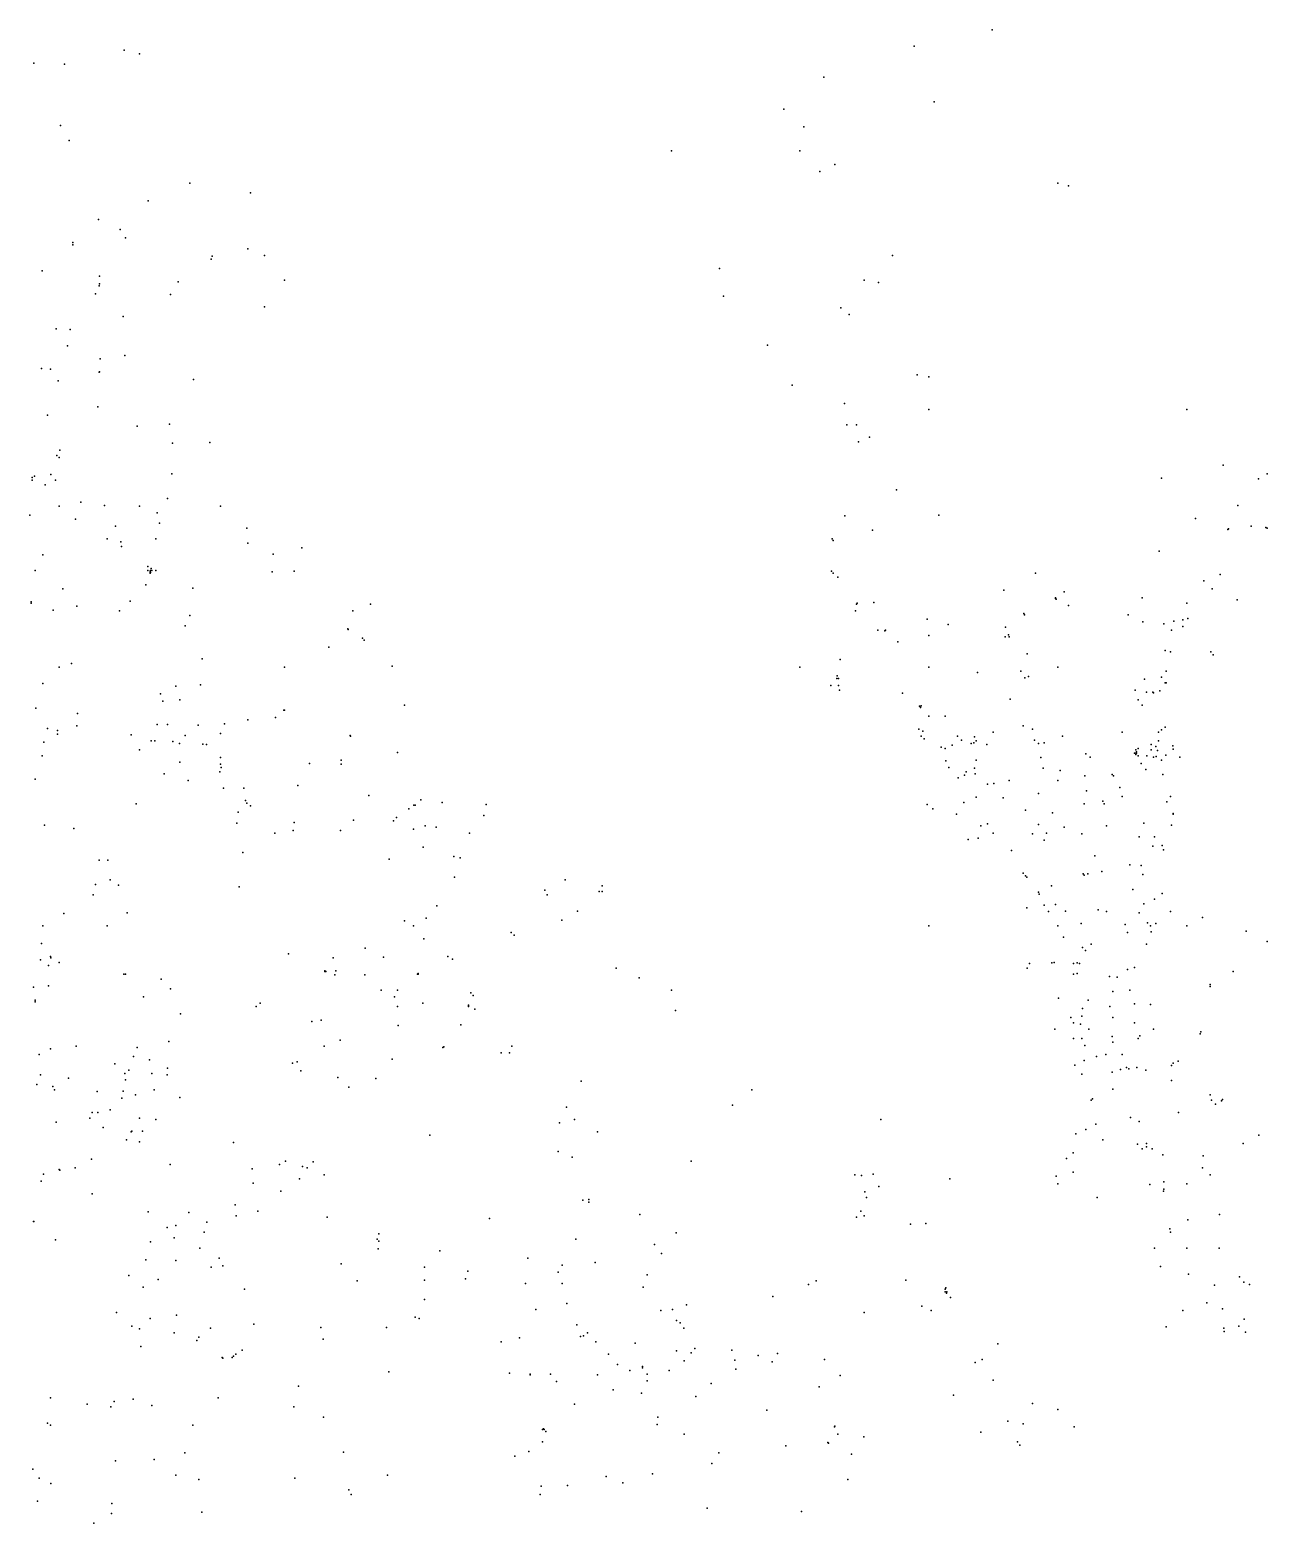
# Model space of a CAD drawing. Header units: metres. Extents: x -539835 to 285658, y -214352 to 691648.
# Drawn here: x -31229 to -10033, y 12040 to 37621 of the extents above; entities that cross this region are included whole.
import ezdxf

# ---------------------------------------------------------------- set-up
doc = ezdxf.new("R2010")
doc.units = ezdxf.units.M
doc.layers.add('PROPERTIES', color=7, linetype='CONTINUOUS')

msp = doc.modelspace()

# ---------------------------------------------------------------- linework, layer by layer
at = {"layer": 'PROPERTIES'}
for p in [(-14744.109, 37621.134), (-29611.523, 37276.042), (-29350.339, 37209.25), (-16080.168, 37342.834), (-31158.538, 37053.402), (-30636.169, 37031.138), (-17627.182, 36808.498), (-15738.619, 36385.482), (-18310.28, 36263.03), (-30706.488, 35984.73), (-17968.731, 35962.466), (-30555.805, 35728.694), (-20239.025, 35550.582), (-18039.05, 35550.582), (-17436.317, 35316.81), (-17697.501, 35194.358), (-28486.421, 34993.982), (-27451.73, 34827.002), (-13619.008, 34993.982), (-13438.188, 34949.454), (-29199.655, 34693.418), (-30053.527, 34370.59), (-29681.842, 34203.61), (-29591.432, 34058.894), (-30495.531, 33980.97), (-30495.531, 33936.442), (-27491.912, 33869.65), (-28124.782, 33691.538), (-28104.691, 33747.198), (-27210.637, 33758.33), (-19415.29, 33535.69), (-16451.853, 33758.33), (-31017.9, 33491.162), (-30033.436, 33402.106), (-30033.436, 33268.522), (-28687.332, 33301.918), (-26869.088, 33335.314), (-16934.039, 33335.314), (-16692.946, 33290.786), (-30103.755, 33101.542), (-30043.482, 33235.126), (-28817.925, 33090.41), (-19344.971, 33057.014), (-27210.637, 32878.902), (-17335.861, 32856.638), (-17195.224, 32745.318), (-30776.807, 32500.414), (-30535.714, 32489.282), (-29631.614, 32711.922), (-30585.941, 32210.982), (-30023.391, 31988.342), (-29601.477, 32044.002), (-18591.555, 32222.114), (-31027.946, 31821.362), (-30877.262, 31810.23), (-30043.482, 31754.57), (-30033.436, 31765.702), (-30746.67, 31609.854), (-28426.148, 31632.118), (-18169.642, 31531.93), (-16029.94, 31710.042), (-15829.029, 31676.646), (-17275.588, 31220.234), (-30927.49, 31019.858), (-30063.573, 31164.574), (-15829.029, 31120.046), (-11408.987, 31120.046), (-29390.521, 30830.614), (-28838.016, 30864.01), (-17235.406, 30852.878), (-17064.631, 30852.878), (-28787.788, 30541.182), (-28144.873, 30552.314), (-17034.495, 30563.446), (-16843.629, 30641.37), (-30766.761, 30329.674), (-30726.579, 30296.278), (-30716.533, 30418.73), (-31188.674, 29951.186), (-31148.492, 29973.45), (-30867.217, 30006.846), (-28797.833, 30017.978), (-11840.946, 29940.054), (-10786.163, 30162.694), (-10032.747, 30017.978), (-31188.674, 29906.658), (-30967.672, 29828.734), (-30786.852, 29906.658), (-16381.534, 29739.678), (-10183.43, 29928.922), (-30726.579, 29461.378), (-30354.894, 29528.17), (-29953.072, 29472.51), (-29350.339, 29461.378), (-28868.152, 29594.962), (-27964.053, 29461.378), (-10535.024, 29472.51), (-31228.857, 29305.53), (-31228.857, 29305.53), (-30445.304, 29238.738), (-29048.972, 29350.058), (-29008.79, 29171.946), (-17265.542, 29294.398), (-15658.254, 29305.53), (-11258.304, 29249.87), (-29762.206, 29116.286), (-27512.003, 29082.89), (-16793.402, 29049.494), (-10705.798, 29060.626), (-10695.753, 29071.758), (-10695.753, 29071.758), (-10303.976, 29116.286), (-10052.838, 29094.022), (-10032.747, 29082.89), (-29902.844, 28904.778), (-29671.796, 28849.118), (-29661.751, 28771.194), (-29069.063, 28904.778), (-27491.912, 28826.854), (-26567.721, 28748.93), (-17486.545, 28904.778), (-17466.453, 28871.382), (-11881.128, 28693.27), (-31007.854, 28626.478), (-29209.701, 28426.102), (-27059.953, 28637.61), (-31138.447, 28359.31), (-29209.701, 28359.31), (-29169.519, 28348.178), (-29169.519, 28325.914), (-29169.519, 28314.782), (-29159.473, 28359.31), (-29159.473, 28325.914), (-29149.428, 28392.706), (-29139.382, 28359.31), (-29069.063, 28359.31), (-27080.044, 28337.046), (-26698.314, 28348.178), (-17496.59, 28348.178), (-17466.453, 28314.782), (-17386.089, 28247.99), (-14000.739, 28314.782), (-11117.666, 28181.198), (-10836.391, 28292.518), (-30666.306, 28047.614), (-29239.838, 28114.406), (-28436.194, 28058.746), (-14543.198, 28025.35), (-13659.19, 27891.766), (-13508.507, 27991.954), (-12172.449, 27891.766), (-10977.028, 28047.614), (-31208.765, 27824.974), (-31208.765, 27802.71), (-30827.035, 27680.258), (-30425.213, 27747.05), (-29691.887, 27669.126), (-29511.068, 27836.106), (-25693.759, 27669.126), (-25392.392, 27780.446), (-17084.723, 27669.126), (-17064.631, 27780.446), (-17054.586, 27802.71), (-16773.31, 27813.842), (-13659.19, 27880.634), (-13649.145, 27869.502), (-13438.188, 27758.182), (-11408.987, 27802.71), (-10545.07, 27858.37), (-28566.786, 27413.09), (-28486.421, 27591.202), (-15859.165, 27524.41), (-15497.526, 27435.354), (-14513.062, 27390.826), (-14201.65, 27624.598), (-14191.604, 27602.334), (-12413.542, 27602.334), (-12162.403, 27479.882), (-11800.763, 27446.486), (-11629.989, 27491.014), (-11479.306, 27513.278), (-11479.306, 27401.958), (-11388.896, 27535.542), (-25784.169, 27357.43), (-25774.123, 27346.298), (-25533.03, 27201.582), (-25502.893, 27168.186), (-16702.992, 27335.166), (-16582.445, 27324.034), (-16572.399, 27335.166), (-16361.443, 27134.79), (-15829.029, 27246.11), (-14523.107, 27223.846), (-14462.834, 27257.242), (-14452.789, 27223.846), (-11670.171, 27335.166), (-26105.626, 27045.734), (-14141.376, 26934.414), (-11780.672, 26990.074), (-11690.262, 26967.81), (-10997.119, 26967.81), (-10956.937, 26912.15), (-30726.579, 26700.642), (-30515.622, 26767.434), (-28275.465, 26845.358), (-26869.088, 26700.642), (-25020.707, 26722.906), (-18039.05, 26700.642), (-17345.907, 26834.226), (-15829.029, 26700.642), (-14995.248, 26611.586), (-14251.878, 26633.85), (-13619.008, 26700.642), (-11760.581, 26633.85), (-31007.854, 26422.342), (-28727.515, 26377.814), (-28305.602, 26400.078), (-17506.636, 26388.946), (-17406.18, 26511.398), (-17396.135, 26555.926), (-17376.043, 26511.398), (-17376.043, 26388.946), (-14181.559, 26522.53), (-14121.285, 26544.794), (-12132.267, 26500.266), (-11840.946, 26533.662), (-11780.672, 26433.474), (-11760.581, 26433.474), (-28988.699, 26244.23), (-28948.517, 26121.778), (-28657.196, 26144.042), (-17355.952, 26311.022), (-16281.079, 26255.362), (-14432.697, 26155.174), (-12292.995, 26311.022), (-12242.768, 26144.042), (-12102.13, 26277.626), (-11991.629, 26277.626), (-11981.583, 26266.494), (-11871.082, 26299.89), (-11871.082, 26299.89), (-31128.401, 25999.326), (-30415.167, 25910.27), (-27019.771, 25843.478), (-26879.133, 25965.93), (-26869.088, 25965.93), (-24809.75, 26054.986), (-15989.758, 26032.722), (-15969.667, 26010.458), (-15959.621, 26043.854), (-15829.029, 25865.742), (-15547.753, 25865.742), (-12172.449, 26054.986), (-30927.49, 25654.234), (-30756.716, 25620.838), (-30425.213, 25698.762), (-29048.972, 25721.026), (-28868.152, 25721.026), (-28868.152, 25721.026), (-28345.784, 25709.894), (-27893.734, 25732.158), (-27491.912, 25798.95), (-15999.803, 25643.102), (-15929.484, 25609.706), (-14724.018, 25587.442), (-14724.018, 25587.442), (-14211.695, 25698.762), (-14050.967, 25643.102), (-12513.997, 25587.442), (-11891.173, 25587.442), (-11840.946, 25631.97), (-11780.672, 25676.498), (-30987.763, 25420.462), (-30756.716, 25554.046), (-29490.976, 25542.914), (-29149.428, 25442.726), (-29089.154, 25442.726), (-28777.742, 25431.594), (-28667.241, 25398.198), (-28566.786, 25531.782), (-28265.419, 25387.066), (-28205.146, 25375.934), (-27964.053, 25565.178), (-25743.986, 25531.782), (-25733.941, 25520.65), (-15959.621, 25520.65), (-15909.393, 25476.122), (-15618.072, 25331.406), (-15427.207, 25364.802), (-15336.797, 25520.65), (-15266.478, 25453.858), (-15105.749, 25398.198), (-15055.521, 25409.33), (-15045.476, 25509.518), (-15015.339, 25442.726), (-14834.519, 25375.934), (-14020.83, 25453.858), (-13950.511, 25398.198), (-13850.056, 25409.33), (-13538.643, 25520.65), (-12021.765, 25375.934), (-11941.401, 25342.538), (-11891.173, 25442.726), (-11650.08, 25353.67), (-31017.9, 25186.69), (-29350.339, 25286.878), (-28657.196, 25075.37), (-27964.053, 25153.294), (-25894.67, 25108.766), (-24930.297, 25242.35), (-15547.753, 25309.142), (-15537.708, 25097.634), (-15015.339, 25108.766), (-13910.329, 25153.294), (-13136.821, 25220.086), (-13066.503, 25164.426), (-12303.041, 25231.218), (-12282.95, 25286.878), (-12282.95, 25231.218), (-12282.95, 25208.954), (-12272.904, 25253.482), (-12272.904, 25231.218), (-12242.768, 25309.142), (-12242.768, 25186.69), (-12092.084, 25186.69), (-12021.765, 25286.878), (-11981.583, 25164.426), (-11931.356, 25175.558), (-11911.264, 25275.746), (-11840.946, 25108.766), (-11770.627, 25197.822), (-11770.627, 25197.822), (-11640.035, 25298.01), (-11529.534, 25164.426), (-28928.426, 24874.994), (-27974.098, 24908.39), (-27974.098, 24908.39), (-27964.053, 25041.974), (-27954.007, 24986.314), (-26437.129, 25053.106), (-25894.67, 25041.974), (-15487.48, 24986.314), (-15216.25, 24852.73), (-15186.114, 24908.39), (-15045.476, 24975.182), (-15035.43, 24874.994), (-13870.147, 24975.182), (-13578.826, 24930.654), (-13156.913, 24841.598), (-12684.772, 24863.862), (-12664.681, 24841.598), (-12192.54, 25053.106), (-12112.175, 24952.918), (-11820.854, 24863.862), (-31138.447, 24785.938), (-28516.558, 24763.674), (-27913.825, 24630.09), (-27562.231, 24630.09), (-26638.04, 24674.618), (-15326.751, 24808.202), (-14824.474, 24696.882), (-14713.973, 24708.014), (-14452.789, 24763.674), (-13619.008, 24763.674), (-13126.776, 24585.562), (-12554.18, 24641.222), (-29410.612, 24362.922), (-27532.094, 24418.582), (-27512.003, 24374.054), (-27451.73, 24329.526), (-25422.529, 24507.638), (-24649.021, 24340.658), (-24628.93, 24340.658), (-24528.475, 24429.714), (-24166.835, 24385.186), (-23413.419, 24351.79), (-15859.165, 24351.79), (-15226.296, 24385.186), (-15015.339, 24474.242), (-14553.244, 24463.11), (-13950.511, 24541.034), (-13166.958, 24362.922), (-12845.501, 24407.45), (-12825.409, 24362.922), (-12513.997, 24485.374), (-11750.536, 24396.318), (-11690.262, 24485.374), (-27662.686, 24218.206), (-25683.713, 24084.622), (-25000.616, 24073.49), (-24950.388, 24129.15), (-24739.431, 24273.866), (-23453.601, 24162.546), (-15758.71, 24273.866), (-15356.888, 24184.81), (-14171.513, 24251.602), (-13709.418, 24207.074), (-11640.035, 24195.942), (-11640.035, 24184.81), (-30977.718, 23995.566), (-30475.44, 23939.906), (-27682.777, 24028.962), (-27029.817, 23861.982), (-26718.405, 23906.51), (-26698.314, 24040.094), (-25904.715, 23906.51), (-24659.067, 23928.774), (-24458.156, 23984.434), (-24267.291, 23962.17), (-23694.694, 23861.982), (-14934.975, 23984.434), (-14824.474, 24017.83), (-14724.018, 23861.982), (-14050.967, 23850.85), (-13950.511, 24006.698), (-13809.873, 23861.982), (-13508.507, 23962.17), (-13207.14, 23850.85), (-12785.227, 23984.434), (-12222.676, 23795.19), (-12142.312, 24028.962), (-11961.492, 23795.19), (-11670.171, 23995.566), (-24488.293, 23617.078), (-15155.977, 23750.662), (-14985.203, 23772.926), (-14412.606, 23561.418), (-13850.056, 23739.53), (-11991.629, 23639.342), (-11830.9, 23650.474), (-11810.809, 23572.55), (-30043.482, 23394.438), (-29892.798, 23394.438), (-27582.322, 23528.022), (-25070.935, 23416.702), (-23965.924, 23461.23), (-23855.423, 23438.966), (-12986.138, 23472.362), (-12383.405, 23316.514), (-12192.54, 23305.382), (-29852.616, 23060.478), (-23955.879, 23105.006), (-22057.27, 23060.478), (-14211.695, 23171.798), (-14171.513, 23127.27), (-14151.422, 23105.006), (-13187.049, 23160.666), (-13166.958, 23138.402), (-13106.685, 23160.666), (-12865.592, 23205.194), (-12162.403, 23149.534), (-30143.937, 22804.442), (-30103.755, 22982.554), (-29711.979, 22971.422), (-27642.595, 22938.026), (-22408.864, 22882.366), (-22368.682, 22804.442), (-21474.628, 22860.102), (-21424.4, 22960.29), (-21424.4, 22860.102), (-13950.511, 22848.97), (-13940.465, 22815.574), (-13729.509, 22960.29), (-12333.178, 22893.498), (-11830.9, 22826.706), (-24257.245, 22615.198), (-21846.313, 22526.142), (-14151.422, 22581.802), (-13850.056, 22626.33), (-13779.737, 22515.01), (-13659.19, 22637.462), (-13488.416, 22526.142), (-12925.865, 22548.406), (-12785.227, 22515.01), (-12142.312, 22648.594), (-11961.492, 22726.518), (-11690.262, 22515.01), (-31007.854, 22270.106), (-30646.215, 22481.614), (-29902.844, 22270.106), (-29561.295, 22492.746), (-24809.75, 22359.162), (-24659.067, 22270.106), (-24438.065, 22403.69), (-22117.543, 22370.294), (-15829.029, 22270.106), (-15829.029, 22270.106), (-13619.008, 22270.106), (-13217.186, 22314.634), (-12463.77, 22292.37), (-12222.676, 22492.746), (-12082.039, 22325.766), (-12031.811, 22270.106), (-11941.401, 22314.634), (-11408.987, 22270.106), (-11137.757, 22414.822), (-24478.247, 22047.466), (-22981.46, 22158.786), (-22931.232, 22114.258), (-13518.552, 22080.862), (-12423.587, 22158.786), (-12021.765, 22169.918), (-12021.765, 22169.918), (-10394.386, 22181.05), (-10032.747, 22002.938), (-31027.946, 21969.542), (-30877.262, 21746.902), (-26798.769, 21791.43), (-25482.802, 21891.618), (-24066.38, 21746.902), (-13197.095, 21902.75), (-13146.867, 21847.09), (-13046.412, 21958.41), (-12102.13, 21958.41), (-31048.037, 21691.242), (-30907.399, 21591.054), (-30867.217, 21724.638), (-30726.579, 21646.714), (-26175.945, 21501.998), (-26175.945, 21490.866), (-26155.854, 21490.866), (-26035.307, 21724.638), (-25985.08, 21501.998), (-25171.39, 21735.77), (-23986.015, 21702.374), (-21183.307, 21546.526), (-14141.376, 21546.526), (-14101.194, 21624.45), (-13719.463, 21635.582), (-13679.281, 21646.714), (-13347.778, 21624.45), (-13287.505, 21635.582), (-13247.323, 21624.45), (-12423.587, 21524.262), (-12303.041, 21557.658), (-10615.389, 21490.866), (-30907.399, 21245.962), (-29621.569, 21446.338), (-29591.432, 21446.338), (-28978.653, 21357.282), (-26005.171, 21435.206), (-25492.848, 21435.206), (-24588.748, 21446.338), (-24578.703, 21457.47), (-24578.703, 21446.338), (-20791.53, 21379.546), (-13347.778, 21446.338), (-13287.505, 21457.47), (-12735, 21401.81), (-12604.407, 21390.678), (-11007.165, 21268.226), (-11007.165, 21234.83), (-31168.583, 21223.698), (-31138.447, 21001.058), (-29280.02, 21056.718), (-28817.925, 21190.302), (-25211.572, 21168.038), (-24980.525, 21056.718), (-24930.297, 21168.038), (-23674.603, 21123.51), (-23634.421, 21078.982), (-20239.025, 21168.038), (-13608.962, 21034.454), (-13096.639, 21001.058), (-12674.726, 21145.774), (-12383.405, 21168.038), (-31138.447, 20967.662), (-28647.15, 20767.286), (-27351.274, 20889.738), (-27280.955, 20945.398), (-24930.297, 20889.738), (-24498.338, 20945.398), (-23714.785, 20912.002), (-23714.785, 20900.87), (-23714.785, 20889.738), (-23604.284, 20845.21), (-20168.706, 20822.946), (-13207.14, 20722.758), (-13197.095, 20856.342), (-12724.954, 20889.738), (-12303.041, 20934.266), (-12031.811, 20923.134), (-26396.947, 20633.702), (-26236.218, 20655.966), (-24920.251, 20566.91), (-23845.377, 20578.042), (-13669.236, 20500.118), (-13398.006, 20700.494), (-13347.778, 20611.438), (-13227.231, 20589.174), (-13086.594, 20500.118), (-12674.726, 20700.494), (-12303.041, 20611.438), (-11981.583, 20500.118), (-30435.258, 20210.686), (-28848.061, 20288.61), (-26185.991, 20210.686), (-25914.761, 20310.874), (-22971.415, 20210.686), (-13347.778, 20344.27), (-13207.14, 20344.27), (-13156.913, 20221.818), (-12684.772, 20377.666), (-12674.726, 20277.478), (-12242.768, 20344.27), (-12212.631, 20388.798), (-11177.939, 20422.194), (-11167.894, 20455.59), (-31068.128, 20065.97), (-30877.262, 20166.158), (-29450.794, 20032.574), (-29390.521, 20188.422), (-29179.564, 19976.914), (-25020.707, 19988.046), (-24156.79, 20188.422), (-24136.698, 20199.554), (-23152.235, 20099.366), (-23011.597, 20099.366), (-13166.958, 19965.782), (-12956.002, 20032.574), (-12795.273, 20065.97), (-12513.997, 20065.97), (-11559.67, 19954.65), (-31048.037, 19720.878), (-29772.252, 19910.122), (-29601.477, 19743.142), (-29531.159, 19798.802), (-29139.382, 19743.142), (-28878.198, 19720.878), (-28868.152, 19832.198), (-26728.45, 19921.254), (-26648.086, 19943.518), (-26587.813, 19787.67), (-13327.687, 19887.858), (-13207.14, 19732.01), (-12684.772, 19765.406), (-12544.134, 19809.934), (-12443.679, 19843.33), (-12403.496, 19821.066), (-12403.496, 19821.066), (-12262.859, 19843.33), (-12112.175, 19798.802), (-11670.171, 19876.726), (-11640.035, 19921.254), (-31108.31, 19553.898), (-30837.08, 19520.502), (-30806.943, 19464.842), (-30565.85, 19665.218), (-29631.614, 19442.578), (-29591.432, 19631.822), (-29099.2, 19464.842), (-25954.943, 19676.35), (-25764.077, 19509.37), (-25301.982, 19654.086), (-21786.04, 19609.558), (-18862.785, 19464.842), (-12674.726, 19475.974), (-11670.171, 19620.69), (-30073.618, 19431.446), (-29651.705, 19320.126), (-29420.658, 19375.786), (-28657.196, 19331.258), (-19194.288, 19197.674), (-13046.412, 19286.73), (-13026.32, 19308.994), (-11007.165, 19375.786), (-10987.074, 19286.73), (-10916.755, 19219.938), (-10816.3, 19275.598), (-10796.208, 19297.862), (-30204.21, 18975.034), (-30164.028, 19075.222), (-30063.573, 19075.222), (-29852.616, 19119.75), (-29350.339, 18975.034), (-29069.063, 18952.77), (-22037.179, 19164.278), (-21896.541, 18952.77), (-16652.764, 18952.77), (-12373.36, 18986.166), (-11549.625, 19075.222), (-30776.807, 18908.242), (-29973.163, 18819.186), (-29490.976, 18741.262), (-29480.931, 18752.394), (-29300.111, 18752.394), (-24377.792, 18685.602), (-22157.725, 18897.11), (-21504.764, 18741.262), (-13307.596, 18707.866), (-13136.821, 18785.79), (-12966.047, 18874.846), (-12222.676, 18919.374), (-10173.384, 18685.602), (-29571.341, 18607.678), (-29350.339, 18574.282), (-27743.051, 18563.15), (-12845.501, 18607.678), (-12252.813, 18529.754), (-12172.449, 18451.83), (-12102.13, 18540.886), (-12102.13, 18485.226), (-12001.674, 18451.83), (-10444.614, 18540.886), (-30174.074, 18273.718), (-28827.97, 18184.662), (-26949.452, 18184.662), (-26848.997, 18240.322), (-26376.856, 18229.19), (-22177.816, 18407.302), (-21936.723, 18307.114), (-19897.476, 18240.322), (-13468.325, 18284.85), (-13357.824, 18385.038), (-11820.854, 18351.642), (-11127.712, 18329.378), (-30997.809, 18017.682), (-30726.579, 18095.606), (-30716.533, 18084.474), (-30455.349, 18129.002), (-27421.593, 18106.738), (-26607.904, 17939.758), (-26557.676, 18151.266), (-26477.312, 18129.002), (-26185.991, 18006.55), (-17094.768, 18006.55), (-16984.267, 17995.418), (-16783.356, 18017.682), (-15467.389, 17939.758), (-13649.145, 17984.286), (-13357.824, 18051.078), (-11137.757, 18129.002), (-11007.165, 18006.55), (-31037.991, 17895.23), (-30164.028, 17683.722), (-27401.502, 17861.834), (-26929.361, 17728.25), (-16923.994, 17717.118), (-16682.901, 17806.174), (-13619.008, 17850.702), (-12041.857, 17839.57), (-11810.809, 17728.25), (-11800.763, 17884.098), (-11800.763, 17761.646), (-11408.987, 17850.702), (-11408.987, 17850.702), (-27712.914, 17494.478), (-21755.903, 17572.402), (-21655.448, 17583.534), (-21655.448, 17539.006), (-16893.857, 17616.93), (-12945.956, 17616.93), (-31168.583, 17205.046), (-31158.538, 17205.046), (-29199.655, 17372.026), (-28506.513, 17360.894), (-28195.101, 17193.914), (-27692.823, 17305.234), (-27321.138, 17383.158), (-26135.763, 17282.97), (-23353.146, 17260.706), (-20781.485, 17327.498), (-17064.631, 17282.97), (-16994.313, 17383.158), (-16934.039, 17305.234), (-16140.441, 17160.518), (-15879.257, 17171.65), (-11388.896, 17238.442), (-10846.436, 17327.498), (-30786.852, 16893.35), (-30786.852, 16893.35), (-28878.198, 17104.858), (-28757.651, 16926.746), (-28727.515, 17138.254), (-28245.328, 17026.934), (-25281.891, 16904.482), (-25251.754, 16993.538), (-21876.45, 16904.482), (-20158.661, 17015.802), (-11700.308, 17082.594), (-11690.262, 17026.934), (-29159.473, 16859.954), (-28315.647, 16748.634), (-25261.8, 16737.502), (-25251.754, 16871.086), (-24207.017, 16704.106), (-20530.346, 16815.426), (-20409.799, 16659.578), (-11961.492, 16748.634), (-11408.987, 16748.634), (-10856.482, 16748.634), (-29239.838, 16548.258), (-28727.515, 16537.126), (-28124.782, 16425.806), (-27984.144, 16581.654), (-27923.871, 16448.07), (-25894.67, 16481.466), (-24468.202, 16425.806), (-22700.185, 16581.654), (-22107.497, 16459.202), (-21544.947, 16503.73), (-11861.037, 16436.938), (-29531.159, 16281.09), (-29028.881, 16214.298), (-25623.44, 16192.034), (-24468.202, 16203.166), (-23765.013, 16225.43), (-23724.831, 16359.014), (-22740.367, 16147.506), (-22177.816, 16336.75), (-22107.497, 16147.506), (-20650.893, 16292.222), (-17888.367, 16125.242), (-17757.774, 16192.034), (-16220.805, 16203.166), (-11378.85, 16303.354), (-10504.887, 16258.826), (-10434.569, 16169.77), (-10334.113, 16125.242), (-29290.065, 16080.714), (-27552.185, 16047.318), (-24468.202, 15869.206), (-20721.212, 16080.714), (-18501.145, 15924.866), (-15547.753, 16047.318), (-15547.753, 16002.79), (-15537.708, 16069.582), (-15527.662, 15980.526), (-15517.617, 16002.79), (-15457.343, 15902.602), (-10936.846, 16114.11), (-29742.115, 15646.566), (-22559.547, 15702.226), (-22027.133, 15802.414), (-20419.845, 15679.962), (-20218.934, 15702.226), (-19977.841, 15780.15), (-16934.039, 15646.566), (-15949.575, 15757.886), (-15788.847, 15679.962), (-11479.306, 15679.962), (-11067.438, 15813.546), (-10796.208, 15713.358), (-29480.931, 15412.794), (-29350.339, 15368.266), (-29169.519, 15546.378), (-28717.469, 15602.038), (-28134.827, 15379.398), (-27391.457, 15446.19), (-26246.264, 15390.53), (-25121.162, 15390.53), (-24628.93, 15568.642), (-24558.612, 15546.378), (-21856.359, 15435.058), (-20148.615, 15512.982), (-20088.342, 15468.454), (-20028.069, 15379.398), (-11760.581, 15401.662), (-10776.117, 15379.398), (-10514.933, 15412.794), (-10424.523, 15535.246), (-28757.651, 15301.474), (-28365.875, 15167.89), (-28335.738, 15223.55), (-26206.082, 15190.154), (-23152.235, 15145.626), (-22840.823, 15212.418), (-21796.085, 15234.682), (-21745.858, 15245.814), (-21675.539, 15301.474), (-21534.901, 15145.626), (-20861.849, 15123.362), (-14643.654, 15112.23), (-10766.072, 15323.738), (-10404.432, 15312.606), (-29330.248, 15067.702), (-27933.916, 14878.458), (-27923.871, 14867.326), (-27763.142, 14878.458), (-27743.051, 14900.722), (-27702.869, 14934.118), (-27592.368, 15000.91), (-21313.899, 14934.118), (-20148.615, 14989.778), (-19897.476, 14956.382), (-19837.203, 15034.306), (-19204.334, 15000.91), (-18752.284, 14911.854), (-18420.781, 14945.25), (-17617.137, 14845.062), (-14914.884, 14845.062), (-25080.98, 14633.554), (-23011.597, 14611.29), (-22660.003, 14589.026), (-22308.408, 14589.026), (-21163.216, 14756.006), (-20952.259, 14655.818), (-20731.257, 14722.61), (-20731.257, 14700.346), (-20650.893, 14589.026), (-20279.207, 14655.818), (-20018.023, 14822.798), (-19154.106, 14833.93), (-19134.015, 14678.082), (-18511.191, 14800.534), (-15035.43, 14789.402), (-26627.995, 14388.65), (-22660.003, 14577.894), (-22207.953, 14466.574), (-21504.764, 14577.894), (-20650.893, 14477.706), (-19555.928, 14433.178), (-17707.547, 14377.518), (-17345.907, 14566.762), (-14724.018, 14488.838), (-30877.262, 14188.274), (-30244.393, 14076.954), (-29782.297, 14121.482), (-29460.84, 14166.01), (-28004.235, 14188.274), (-21896.541, 14076.954), (-21896.541, 14076.954), (-21233.535, 14321.858), (-20751.348, 14266.198), (-19817.112, 14210.538), (-15407.116, 14232.802), (-14050.967, 14088.086), (-29842.571, 14032.426), (-29139.382, 14054.69), (-26708.359, 14032.426), (-26196.036, 13854.314), (-20470.073, 13854.314), (-18601.601, 13976.766), (-13619.008, 13987.898), (-30927.49, 13754.126), (-30877.262, 13720.73), (-28436.194, 13720.73), (-22449.046, 13642.806), (-22428.955, 13653.938), (-22428.955, 13653.938), (-22418.909, 13642.806), (-22388.773, 13609.41), (-20480.118, 13731.862), (-20018.023, 13564.882), (-17446.362, 13687.334), (-17436.317, 13698.466), (-17386.089, 13564.882), (-14934.975, 13598.278), (-14472.88, 13787.522), (-14211.695, 13742.994), (-14211.695, 13742.994), (-13337.732, 13687.334), (-22449.046, 13431.298), (-18280.143, 13364.506), (-17556.863, 13420.166), (-17546.818, 13409.034), (-16944.085, 13520.354), (-14312.151, 13431.298), (-14271.969, 13375.638), (-29762.206, 13108.47), (-29099.2, 13130.734), (-28576.831, 13242.054), (-25854.487, 13253.186), (-22921.187, 13186.394), (-22680.094, 13264.318), (-19545.882, 13063.942), (-19425.336, 13242.054), (-17155.041, 13219.79), (-31178.629, 12963.754), (-31068.128, 12807.906), (-28727.515, 12863.566), (-26688.268, 12807.906), (-25101.071, 12863.566), (-21354.081, 12841.302), (-20560.483, 12885.83), (-30867.217, 12718.85), (-28335.738, 12785.642), (-25764.077, 12607.53), (-22469.137, 12674.322), (-22017.087, 12685.454), (-21072.806, 12729.982), (-17215.315, 12785.642), (-31098.264, 12418.286), (-29822.48, 12373.758), (-25723.895, 12529.606), (-22489.228, 12529.606), (-19626.247, 12295.834), (-30133.892, 12039.798), (-29832.525, 12206.778), (-28285.51, 12229.042), (-18008.913, 12240.174)]:
    msp.add_point(p, dxfattribs=at)

doc.saveas('drawing.dxf')
